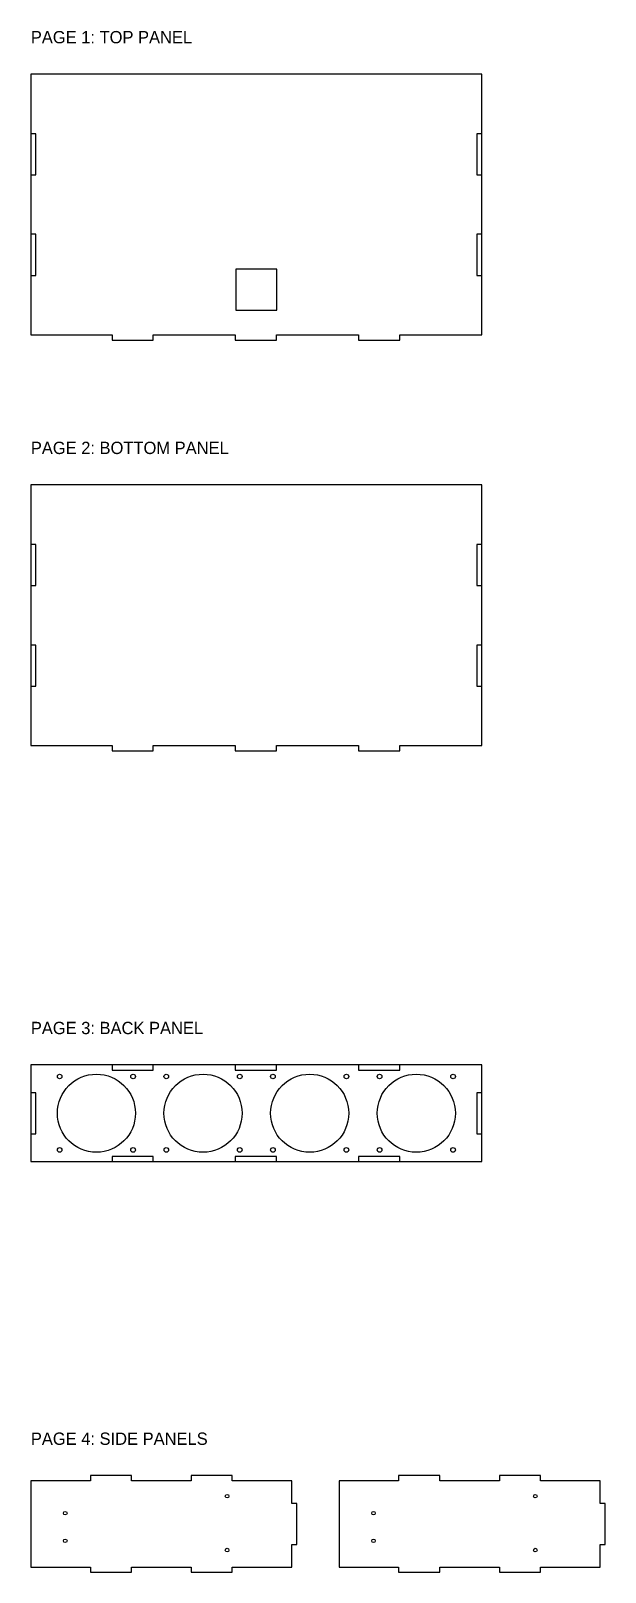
# Model space of a CAD drawing. Header units: metres. Extents: x 0 to 559, y 0 to 1501.
import ezdxf

# ---------------------------------------------------------------- set-up
doc = ezdxf.new("R2010")
doc.units = ezdxf.units.M

msp = doc.modelspace()

# ---------------------------------------------------------------- linework, layer by layer
for points in [[(0, 1205), (79, 1205), (79, 1200), (119, 1200), (119, 1205), (199, 1205), (199, 1200), (239, 1200), (239, 1205), (319, 1205), (319, 1200), (359, 1200), (359, 1205), (439, 1205), (439, 1459), (0, 1459)], [(0, 1361), (5, 1361), (5, 1401), (0, 1401)], [(434, 1361), (439, 1361), (439, 1401), (434, 1401)], [(0, 1263), (5, 1263), (5, 1303), (0, 1303)], [(434, 1263), (439, 1263), (439, 1303), (434, 1303)], [(199.5, 1229), (239.5, 1229), (239.5, 1269), (199.5, 1269)], [(0, 805), (79, 805), (79, 800), (119, 800), (119, 805), (199, 805), (199, 800), (239, 800), (239, 805), (319, 805), (319, 800), (359, 800), (359, 805), (439, 805), (439, 1059), (0, 1059)], [(0, 961), (5, 961), (5, 1001), (0, 1001)], [(434, 961), (439, 961), (439, 1001), (434, 1001)], [(0, 863), (5, 863), (5, 903), (0, 903)], [(434, 863), (439, 863), (439, 903), (434, 903)], [(0, 400), (439, 400), (439, 494), (0, 494)], [(79, 489), (119, 489), (119, 494), (79, 494)], [(199, 489), (239, 489), (239, 494), (199, 494)], [(319, 489), (359, 489), (359, 494), (319, 494)], [(0, 427), (5, 427), (5, 467), (0, 467)], [(434, 427), (439, 427), (439, 467), (434, 467)], [(79, 400), (119, 400), (119, 405), (79, 405)], [(199, 400), (239, 400), (239, 405), (199, 405)], [(319, 400), (359, 400), (359, 405), (319, 405)], [(0, 5), (58, 5), (58, 0), (98, 0), (98, 5), (156, 5), (156, 0), (196, 0), (196, 5), (254, 5), (254, 27), (259, 27), (259, 67), (254, 67), (254, 89), (196, 89), (196, 94), (156, 94), (156, 89), (98, 89), (98, 94), (58, 94), (58, 89), (0, 89), (0, 5)], [(300, 5), (358, 5), (358, 0), (398, 0), (398, 5), (456, 5), (456, 0), (496, 0), (496, 5), (554, 5), (554, 27), (559, 27), (559, 67), (554, 67), (554, 89), (496, 89), (496, 94), (456, 94), (456, 89), (398, 89), (398, 94), (358, 94), (358, 89), (300, 89), (300, 5)]]:
    msp.add_lwpolyline(points, close=True)
for centre, radius in [((63.8, 447), 38), ((28.05, 482.75), 2.25), ((99.55, 482.75), 2.25), ((167.6, 447), 38), ((131.85, 482.75), 2.25), ((203.35, 482.75), 2.25), ((271.4, 447), 38), ((235.65, 482.75), 2.25), ((307.15, 482.75), 2.25), ((375.2, 447), 38), ((339.45, 482.75), 2.25), ((410.95, 482.75), 2.25), ((28.05, 411.25), 2.25), ((99.55, 411.25), 2.25), ((131.85, 411.25), 2.25), ((203.35, 411.25), 2.25), ((235.65, 411.25), 2.25), ((307.15, 411.25), 2.25), ((339.45, 411.25), 2.25), ((410.95, 411.25), 2.25), ((191, 74), 1.75), ((491, 74), 1.75), ((33.5, 57.5), 1.75), ((333.5, 57.5), 1.75), ((33.5, 30.5), 1.75), ((333.5, 30.5), 1.75), ((191, 21.5), 1.75), ((491, 21.5), 1.75)]:
    msp.add_circle(centre, radius)

# ---------------------------------------------------------------- texts
for s, p in [('PAGE 1: TOP PANEL', (0, 1489)), ('PAGE 2: BOTTOM PANEL', (0, 1089)), ('PAGE 3: BACK PANEL', (0, 524)), ('PAGE 4: SIDE PANELS', (0, 124))]:
    msp.add_text(s, height=12).set_placement(p)

doc.saveas('drawing.dxf')
